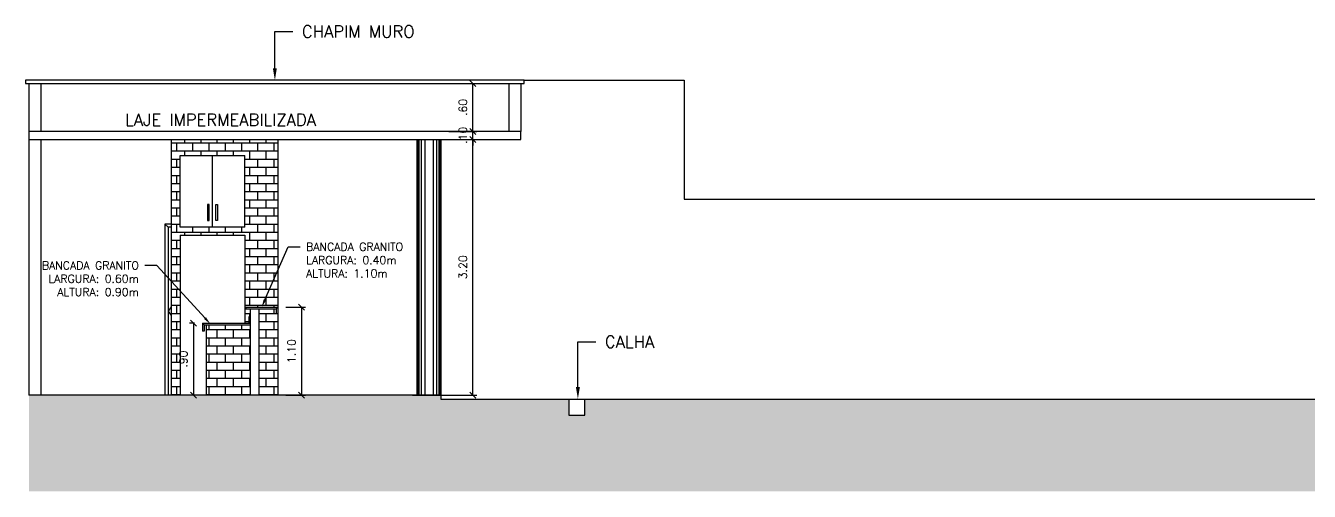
# Model space of a CAD drawing. Header units: millimetres. Extents: x 45003 to 46969, y 6653 to 6979.
# Drawn here: x 45026.83 to 45042.87, y 6809.85 to 6815.68 of the extents above; entities that cross this region are included whole.
import ezdxf
from ezdxf import colors
from ezdxf.entities.mleader import LeaderData, LeaderLine
from ezdxf.math import Vec2, Vec3

# ---------------------------------------------------------------- set-up
doc = ezdxf.new("R2010")
doc.units = ezdxf.units.MM
doc.linetypes.add('HIDDEN', pattern=[9.525, 6.35, -3.175])
for name, color, linetype in [('ARQ-ALVENARIA', 4, 'Continuous'), ('ARQ-COTAS', 30, 'Continuous'), ('ARQ-ESTRUTURA', 6, 'Continuous'), ('ARQ-HACHURA', 253, 'Continuous'), ('ARQ-PENA-01', 1, 'Continuous'), ('ARQ-PENA-02', 2, 'Continuous'), ('ARQ-PENA-06', 6, 'Continuous'), ('ARQ-PENA-FINA-CINZA', 8, 'Continuous'), ('ARQ-PROJ-01', 1, 'HIDDEN'), ('ARQ-TEXTO3', 3, 'Continuous')]:
    doc.layers.add(name, color=color, linetype=linetype)
doc.styles.add('ROMANS', font='romans.shx')
doc.styles.add('Romans_Anot', font='romans.shx')
doc.dimstyles.new('Escala 1-50', dxfattribs={"dimscale": 0.5, "dimtxt": 0.2, "dimasz": 0.15, "dimexe": 0.1, "dimexo": 0.2, "dimgap": 0.15, "dimtad": 1, "dimzin": 4, "dimdsep": 46, "dimtxsty": 'Romans_Anot', "dimblk": 'OBLIQUE', "dimcen": 0.25, "dimclrd": 256, "dimclre": 256, "dimclrt": 2, "dimadec": 0, "dimazin": 0, "dimtfac": 1, "dimtix": 1, "dimtmove": 2, "dimatfit": 3, "dimfxl": 0, "dimlwd": -1, "dimlwe": -1, "dimarcsym": 0})

# ---------------------------------------------------------------- blocks, each defined once
blk = doc.blocks.new('_Oblique')
at = {"color": 0, "linetype": 'ByBlock', "lineweight": -2}
blk.add_line((-0.5, -0.5), (0.5, 0.5), dxfattribs=at)
blk = doc.blocks.new('*D159')
at = {"layer": 'ARQ-COTAS', "transparency": 16777216}
for p, q in [((45028.936, 6811.954), (45028.872, 6811.954)), ((45028.922, 6811.954), (45028.922, 6811.054)), ((45028.936, 6811.054), (45028.872, 6811.054))]:
    blk.add_line(p, q, dxfattribs=at)
at = {"layer": 'Defpoints', "color": 0, "transparency": 16777216}
for p in [(45029.036, 6811.954), (45028.922, 6811.054), (45029.036, 6811.054)]:
    blk.add_point(p, dxfattribs=at)
at = {"layer": 'ARQ-COTAS', "transparency": 16777216, "xscale": 0.075, "yscale": 0.075, "zscale": 0.075}
for p, rotation in [((45028.922, 6811.954), 90), ((45028.922, 6811.054), 270)]:
    blk.add_blockref('_Oblique', p, dxfattribs=dict(at, rotation=rotation))
at = {"layer": 'ARQ-COTAS', "color": 2, "transparency": 16777216, "insert": (45028.797, 6811.504), "char_height": 0.1, "attachment_point": 5, "rotation": 90, "style": 'Romans_Anot'}
blk.add_mtext('.90', dxfattribs=at)
blk = doc.blocks.new('*D160')
at = {"layer": 'ARQ-COTAS', "transparency": 16777216}
for p, q in [((45030.076, 6812.154), (45030.324, 6812.154)), ((45030.274, 6812.154), (45030.274, 6811.054)), ((45030.076, 6811.054), (45030.324, 6811.054))]:
    blk.add_line(p, q, dxfattribs=at)
at = {"layer": 'Defpoints', "color": 0, "transparency": 16777216}
for p in [(45029.976, 6812.154), (45029.976, 6811.054), (45030.274, 6811.054)]:
    blk.add_point(p, dxfattribs=at)
at = {"layer": 'ARQ-COTAS', "transparency": 16777216, "xscale": 0.075, "yscale": 0.075, "zscale": 0.075}
for p, rotation in [((45030.274, 6812.154), 90), ((45030.274, 6811.054), 270)]:
    blk.add_blockref('_Oblique', p, dxfattribs=dict(at, rotation=rotation))
at = {"layer": 'ARQ-COTAS', "color": 2, "transparency": 16777216, "insert": (45030.149, 6811.604), "char_height": 0.1, "attachment_point": 5, "rotation": 90, "style": 'Romans_Anot'}
blk.add_mtext('1.10', dxfattribs=at)
blk = doc.blocks.new('*D168')
at = {"layer": 'ARQ-COTAS', "transparency": 16777216}
for p, q in [((45031.662, 6814.254), (45032.466, 6814.254)), ((45032.416, 6811.054), (45032.416, 6814.254)), ((45031.662, 6811.054), (45032.466, 6811.054))]:
    blk.add_line(p, q, dxfattribs=at)
at = {"layer": 'Defpoints', "color": 0, "transparency": 16777216}
for p in [(45031.562, 6814.254), (45032.416, 6814.254), (45031.562, 6811.054)]:
    blk.add_point(p, dxfattribs=at)
at = {"layer": 'ARQ-COTAS', "transparency": 16777216, "xscale": 0.075, "yscale": 0.075, "zscale": 0.075}
for p, rotation in [((45032.416, 6814.254), 90), ((45032.416, 6811.054), 270)]:
    blk.add_blockref('_Oblique', p, dxfattribs=dict(at, rotation=rotation))
at = {"layer": 'ARQ-COTAS', "color": 2, "transparency": 16777216, "insert": (45032.291, 6812.654), "char_height": 0.1, "attachment_point": 5, "rotation": 90, "style": 'Romans_Anot'}
blk.add_mtext('3.20', dxfattribs=at)
blk = doc.blocks.new('*D169')
at = {"layer": 'ARQ-COTAS', "transparency": 16777216}
for p, q in [((45032.416, 6814.354), (45032.416, 6814.429)), ((45031.662, 6814.254), (45032.466, 6814.254)), ((45032.116, 6814.354), (45032.466, 6814.354)), ((45032.416, 6814.254), (45032.416, 6814.354)), ((45032.416, 6814.254), (45032.416, 6814.179))]:
    blk.add_line(p, q, dxfattribs=at)
at = {"layer": 'Defpoints', "color": 0, "transparency": 16777216}
for p in [(45031.562, 6814.254), (45032.016, 6814.354), (45032.416, 6814.354)]:
    blk.add_point(p, dxfattribs=at)
at = {"layer": 'ARQ-COTAS', "transparency": 16777216, "xscale": 0.075, "yscale": 0.075, "zscale": 0.075}
for p, rotation in [((45032.416, 6814.354), 270), ((45032.416, 6814.254), 90)]:
    blk.add_blockref('_Oblique', p, dxfattribs=dict(at, rotation=rotation))
at = {"layer": 'ARQ-COTAS', "color": 2, "transparency": 16777216, "insert": (45032.291, 6814.304), "char_height": 0.1, "attachment_point": 5, "rotation": 90, "style": 'Romans_Anot'}
blk.add_mtext('.10', dxfattribs=at)
blk = doc.blocks.new('*D170')
at = {"layer": 'ARQ-COTAS', "transparency": 16777216}
for p, q in [((45032.216, 6814.954), (45032.466, 6814.954)), ((45032.416, 6814.354), (45032.416, 6814.954)), ((45032.116, 6814.354), (45032.466, 6814.354))]:
    blk.add_line(p, q, dxfattribs=at)
at = {"layer": 'Defpoints', "color": 0, "transparency": 16777216}
for p in [(45032.116, 6814.954), (45032.416, 6814.954), (45032.016, 6814.354)]:
    blk.add_point(p, dxfattribs=at)
at = {"layer": 'ARQ-COTAS', "transparency": 16777216, "xscale": 0.075, "yscale": 0.075, "zscale": 0.075}
for p, rotation in [((45032.416, 6814.954), 90), ((45032.416, 6814.354), 270)]:
    blk.add_blockref('_Oblique', p, dxfattribs=dict(at, rotation=rotation))
at = {"layer": 'ARQ-COTAS', "color": 2, "transparency": 16777216, "insert": (45032.291, 6814.654), "char_height": 0.1, "attachment_point": 5, "rotation": 90, "style": 'Romans_Anot'}
blk.add_mtext('.60', dxfattribs=at)

msp = doc.modelspace()

# ---------------------------------------------------------------- hatches: boundary and pattern name
at = {"layer": 'ARQ-HACHURA'}
h = msp.add_hatch(dxfattribs=at)
h.set_pattern_fill('AR-B816', color=256, scale=0.0005, angle=-1e-14)
h.paths.add_polyline_path([(45029.566, 6813.154), (45028.756, 6813.154), (45028.756, 6814.054), (45029.566, 6814.054)], flags=16)
h.paths.add_polyline_path([(45029.225, 6813.241), (45029.205, 6813.241), (45029.205, 6813.441), (45029.225, 6813.441)], flags=0)
h.paths.add_polyline_path([(45029.118, 6813.241), (45029.098, 6813.241), (45029.098, 6813.441), (45029.118, 6813.441)], flags=0)
h.paths.add_polyline_path([(45029.036, 6811.954), (45029.056, 6811.934), (45029.056, 6811.854), (45029.036, 6811.854)], flags=16)
h.paths.add_polyline_path([(45029.636, 6811.934), (45029.086, 6811.934), (45029.086, 6811.054), (45029.636, 6811.054)])
h.paths.add_polyline_path([(45029.056, 6811.934), (45029.036, 6811.954), (45029.036, 6811.854), (45029.056, 6811.854)])
h.paths.add_polyline_path([(45029.616, 6811.954), (45029.616, 6812.034), (45029.636, 6812.034), (45029.636, 6812.134), (45029.576, 6812.134), (45029.576, 6812.154), (45029.976, 6812.154), (45029.976, 6814.254), (45028.646, 6814.254), (45028.646, 6811.054), (45028.756, 6811.054), (45028.756, 6813.054), (45029.566, 6813.054), (45029.566, 6811.954)])
h = msp.add_hatch(dxfattribs=at)
h.set_pattern_fill('AR-B816', color=256, scale=0.0005, angle=-1e-14)
h.paths.add_polyline_path([(45029.976, 6812.074), (45029.956, 6812.074), (45029.956, 6812.134), (45029.746, 6812.134), (45029.746, 6811.054), (45029.976, 6811.054)])
h = msp.add_hatch(dxfattribs=at)
h.set_pattern_fill('EARTH', color=256, scale=0.05, angle=45, double=1)
h.paths.add_polyline_path([(45091.848, 6810.624, 0.02245), (45091.016, 6810.604), (45091.016, 6810.804), (45089.516, 6810.804), (45089.366, 6810.804), (45088.366, 6810.904), (45088.366, 6811.004), (45033.816, 6811.004), (45033.816, 6810.804), (45033.616, 6810.804), (45033.616, 6811.004), (45032.016, 6811.004), (45032.016, 6811.054), (45026.866, 6811.054), (45026.866, 6809.849), (45091.848, 6809.849)])

# ---------------------------------------------------------------- linework, layer by layer
at = {"layer": 'ARQ-ALVENARIA'}
for p, q in [((45026.866, 6814.954), (45026.866, 6814.354)), ((45027.016, 6814.954), (45027.016, 6814.354)), ((45032.866, 6814.954), (45032.866, 6814.354)), ((45033.016, 6814.954), (45033.016, 6814.354)), ((45026.866, 6814.254), (45026.866, 6811.054)), ((45027.016, 6814.254), (45027.016, 6811.054)), ((45029.636, 6811.054), (45029.636, 6812.134)), ((45029.746, 6811.054), (45029.746, 6812.134))]:
    msp.add_line(p, q, dxfattribs=at)
at = {"layer": 'ARQ-ESTRUTURA'}
msp.add_lwpolyline([(45033.016, 6814.254), (45033.016, 6814.354), (45026.866, 6814.354), (45026.866, 6814.254)], close=True, dxfattribs=at)
at = {"layer": 'ARQ-PENA-01'}
for p, q in [((45028.646, 6814.254), (45028.646, 6811.054)), ((45029.976, 6814.254), (45029.976, 6812.154)), ((45028.756, 6813.154), (45028.756, 6814.054)), ((45028.756, 6814.054), (45029.566, 6814.054)), ((45029.161, 6813.154), (45029.161, 6814.054)), ((45029.566, 6813.154), (45029.566, 6814.054)), ((45028.566, 6813.194), (45028.566, 6811.054)), ((45028.646, 6813.194), (45028.566, 6813.194)), ((45028.606, 6813.154), (45028.566, 6813.194)), ((45028.606, 6813.154), (45028.606, 6811.054)), ((45028.646, 6813.154), (45028.606, 6813.154)), ((45029.566, 6813.154), (45028.756, 6813.154)), ((45028.756, 6813.054), (45028.756, 6811.054)), ((45028.756, 6813.054), (45029.566, 6813.054)), ((45029.566, 6813.054), (45029.566, 6811.954)), ((45029.976, 6812.074), (45029.976, 6811.054)), ((45029.086, 6811.054), (45029.086, 6811.934))]:
    msp.add_line(p, q, dxfattribs=at)
for points in [[(45033.056, 6814.994), (45026.826, 6814.994), (45026.826, 6814.954), (45033.056, 6814.954)], [(45029.098, 6813.241), (45029.118, 6813.241), (45029.118, 6813.441), (45029.098, 6813.441)], [(45029.225, 6813.241), (45029.205, 6813.241), (45029.205, 6813.441), (45029.225, 6813.441)]]:
    msp.add_lwpolyline(points, close=True, dxfattribs=at)
at = {"layer": 'ARQ-PENA-02'}
for p, q in [((45031.716, 6814.254), (45031.716, 6811.054)), ((45032.016, 6814.254), (45032.016, 6811.054)), ((45029.576, 6812.154), (45029.976, 6812.154)), ((45029.576, 6812.154), (45029.576, 6812.134)), ((45029.576, 6812.134), (45029.956, 6812.134)), ((45029.636, 6812.034), (45029.616, 6812.034)), ((45029.616, 6812.034), (45029.616, 6811.954)), ((45029.956, 6812.134), (45029.976, 6812.154)), ((45029.956, 6812.134), (45029.956, 6812.074)), ((45029.956, 6812.074), (45029.976, 6812.074)), ((45029.976, 6812.154), (45029.976, 6812.074)), ((45029.036, 6811.954), (45029.636, 6811.954)), ((45029.056, 6811.934), (45029.036, 6811.954)), ((45029.036, 6811.954), (45029.036, 6811.854)), ((45029.056, 6811.854), (45029.036, 6811.854)), ((45029.056, 6811.934), (45029.636, 6811.934)), ((45029.056, 6811.934), (45029.056, 6811.854))]:
    msp.add_line(p, q, dxfattribs=at)
at = {"layer": 'ARQ-PENA-06'}
for p, q in [((45032.016, 6811.054), (45026.866, 6811.054)), ((45032.016, 6811.054), (45032.016, 6811.004)), ((45032.016, 6811.004), (45033.616, 6811.004)), ((45033.816, 6811.004), (45088.366, 6811.004))]:
    msp.add_line(p, q, dxfattribs=at)
msp.add_lwpolyline([(45033.616, 6811.004), (45033.616, 6810.804), (45033.816, 6810.804), (45033.816, 6811.004)], dxfattribs=at)
at = {"layer": 'ARQ-PENA-FINA-CINZA'}
for p, q in [((45033.056, 6814.994), (45035.056, 6814.994)), ((45035.056, 6814.994), (45035.056, 6813.504)), ((45031.725, 6814.254), (45031.725, 6811.054)), ((45031.742, 6814.254), (45031.742, 6811.054)), ((45031.771, 6814.254), (45031.771, 6811.054)), ((45031.813, 6814.254), (45031.813, 6811.054)), ((45031.92, 6814.254), (45031.92, 6811.054)), ((45031.962, 6814.254), (45031.962, 6811.054)), ((45031.991, 6814.254), (45031.991, 6811.054)), ((45032.008, 6814.254), (45032.008, 6811.054)), ((45035.056, 6813.504), (45044.366, 6813.504)), ((45033.616, 6811.004), (45033.816, 6811.004))]:
    msp.add_line(p, q, dxfattribs=at)
at = {"layer": 'ARQ-PROJ-01', "ltscale": 0.03}
for p, q in [((45028.646, 6812.159), (45028.606, 6812.104)), ((45028.606, 6812.104), (45028.646, 6812.049))]:
    msp.add_line(p, q, dxfattribs=at)

# ---------------------------------------------------------------- texts
at = {"layer": 'ARQ-TEXTO3', "insert": (45029.261, 6814.5), "char_height": 0.15, "attachment_point": 5, "style": 'ROMANS'}
msp.add_mtext('LAJE IMPERMEABILIZADA', dxfattribs=at)

# ---------------------------------------------------------------- dimensions: what is measured, and where the dimension line sits
at = {"layer": 'ARQ-COTAS'}
for base, p1, p2, picture, middle in [((45032.416, 6814.954), (45032.016, 6814.354), (45032.116, 6814.954), '*D170', (45032.291, 6814.654)), ((45032.416, 6814.354), (45031.562, 6814.254), (45032.016, 6814.354), '*D169', (45032.291, 6814.304))]:
    dim = msp.add_linear_dim(base=base, p1=p1, p2=p2, angle=270, dimstyle='Escala 1-50', dxfattribs=at)
    dim.commit()
    dim.dimension.update_dxf_attribs({"geometry": picture, "text_midpoint": middle})
for p1, p2, distance, picture, middle in [((45031.562, 6811.054), (45031.562, 6814.254), -0.854, '*D168', (45032.291, 6812.654)), ((45029.976, 6812.154), (45029.976, 6811.054), 0.297, '*D160', (45030.149, 6811.604)), ((45029.036, 6811.954), (45029.036, 6811.054), -0.115, '*D159', (45028.797, 6811.504))]:
    dim = msp.add_aligned_dim(p1=p1, p2=p2, distance=distance, dimstyle='Escala 1-50', dxfattribs=at)
    dim.commit()
    dim.dimension.update_dxf_attribs({"geometry": picture, "text_midpoint": middle})

# ---------------------------------------------------------------- leaders
ml = msp.add_multileader_mtext('Standard', dxfattribs=at)
ml.set_content('CHAPIM MURO', color=2, style='Romans_Anot')
ml.set_leader_properties(color=256, linetype='ByLayer', lineweight=-1)
ml.build(insert=Vec2(0, 0))
ml.multileader.update_dxf_attribs({"dogleg_length": 0.3, "arrow_head_size": 0.15, "scale": 0.75})
ctx = ml.context
ctx.base_point, ctx.scale, ctx.char_height, ctx.arrow_head_size, ctx.landing_gap_size, ctx.plane_origin = Vec3(45030.166, 6815.603), 0.75, 0.15, 0.15, 0.113, Vec3(45029.941, 6814.954)
notes = []
notes.append((ctx, [(0, (1, 1, 0), (45029.941, 6815.603), (1, 0), 0.225, [(0, [(45029.941, 6814.994)], 0, [])])]))
ctx.mtext.insert, ctx.mtext.flow_direction = Vec3(45030.279, 6815.678), 5
ml = msp.add_multileader_mtext('Standard', dxfattribs=at)
ml.set_content('BANCADA GRANITO\\PLARGURA: 0.40m\\PALTURA: 1.10m', color=2, style='Romans_Anot')
ml.set_leader_properties(color=256, linetype='ByLayer', lineweight=-1)
ml.build(insert=Vec2(0, 0))
ml.multileader.update_dxf_attribs({"dogleg_length": 0.3, "arrow_head_size": 0.1, "scale": 0.5})
ctx = ml.context
ctx.base_point, ctx.scale, ctx.char_height, ctx.arrow_head_size, ctx.landing_gap_size, ctx.plane_origin = Vec3(45030.256, 6812.91), 0.5, 0.1, 0.1, 0.075, Vec3(45030.106, 6812.262)
notes.append((ctx, [(0, (1, 1, 0), (45030.106, 6812.91), (1, 0), 0.15, [(0, [(45029.776, 6812.154)], 0, [])])]))
ctx.mtext.insert, ctx.mtext.flow_direction = Vec3(45030.331, 6812.96), 5
ml = msp.add_multileader_mtext('Standard', dxfattribs=at)
ml.set_content('BANCADA GRANITO\\PLARGURA: 0.60m\\PALTURA: 0.90m', color=2, style='Romans_Anot')
ml.set_leader_properties(color=256, linetype='ByLayer', lineweight=-1)
ml.build(insert=Vec2(0, 0))
ml.multileader.update_dxf_attribs({"dogleg_length": 0.3, "arrow_head_size": 0.1, "scale": 0.5})
ctx = ml.context
ctx.base_point, ctx.scale, ctx.char_height, ctx.arrow_head_size, ctx.landing_gap_size, ctx.plane_origin = Vec3(45026.829, 6812.677), 0.5, 0.1, 0.1, 0.075, Vec3(45028.467, 6812.029)
ctx.text_align_type = 2
notes.append((ctx, [(0, (1, 1, 0), (45028.467, 6812.677), (-1, 0), 0.15, [(0, [(45029.135, 6811.944)], 0, [])])]))
ctx.mtext.insert, ctx.mtext.alignment, ctx.mtext.flow_direction = Vec3(45028.242, 6812.727), 3, 5
ml = msp.add_multileader_mtext('Standard', dxfattribs=at)
ml.set_content('CALHA', color=2, style='Romans_Anot')
ml.set_leader_properties(color=256, linetype='ByLayer', lineweight=-1)
ml.build(insert=Vec2(0, 0))
ml.multileader.update_dxf_attribs({"dogleg_length": 0.3, "arrow_head_size": 0.15, "scale": 0.75})
ctx = ml.context
ctx.base_point, ctx.scale, ctx.char_height, ctx.arrow_head_size, ctx.landing_gap_size, ctx.plane_origin = Vec3(45033.953, 6811.722), 0.75, 0.15, 0.15, 0.113, Vec3(45033.728, 6811.074)
notes.append((ctx, [(0, (1, 1, 0), (45033.728, 6811.722), (1, 0), 0.225, [(0, [(45033.728, 6811.004)], 0, [])])]))
ctx.mtext.insert, ctx.mtext.flow_direction = Vec3(45034.065, 6811.797), 5
for ctx, leaders in notes:
    for number, flags, end, landing, length, lines in leaders:
        leader = LeaderData()
        leader.index, (leader.has_last_leader_line, leader.has_dogleg_vector, leader.attachment_direction) = number, flags
        leader.last_leader_point, leader.dogleg_vector, leader.dogleg_length = Vec3(end), Vec3(landing), length
        for number, points, colour, breaks in lines:
            line = LeaderLine()
            line.index, line.vertices, line.color, line.breaks = number, Vec3.list(points), colors.encode_raw_color(colour), breaks
            leader.lines.append(line)
        ctx.leaders.append(leader)

doc.saveas('drawing.dxf')
